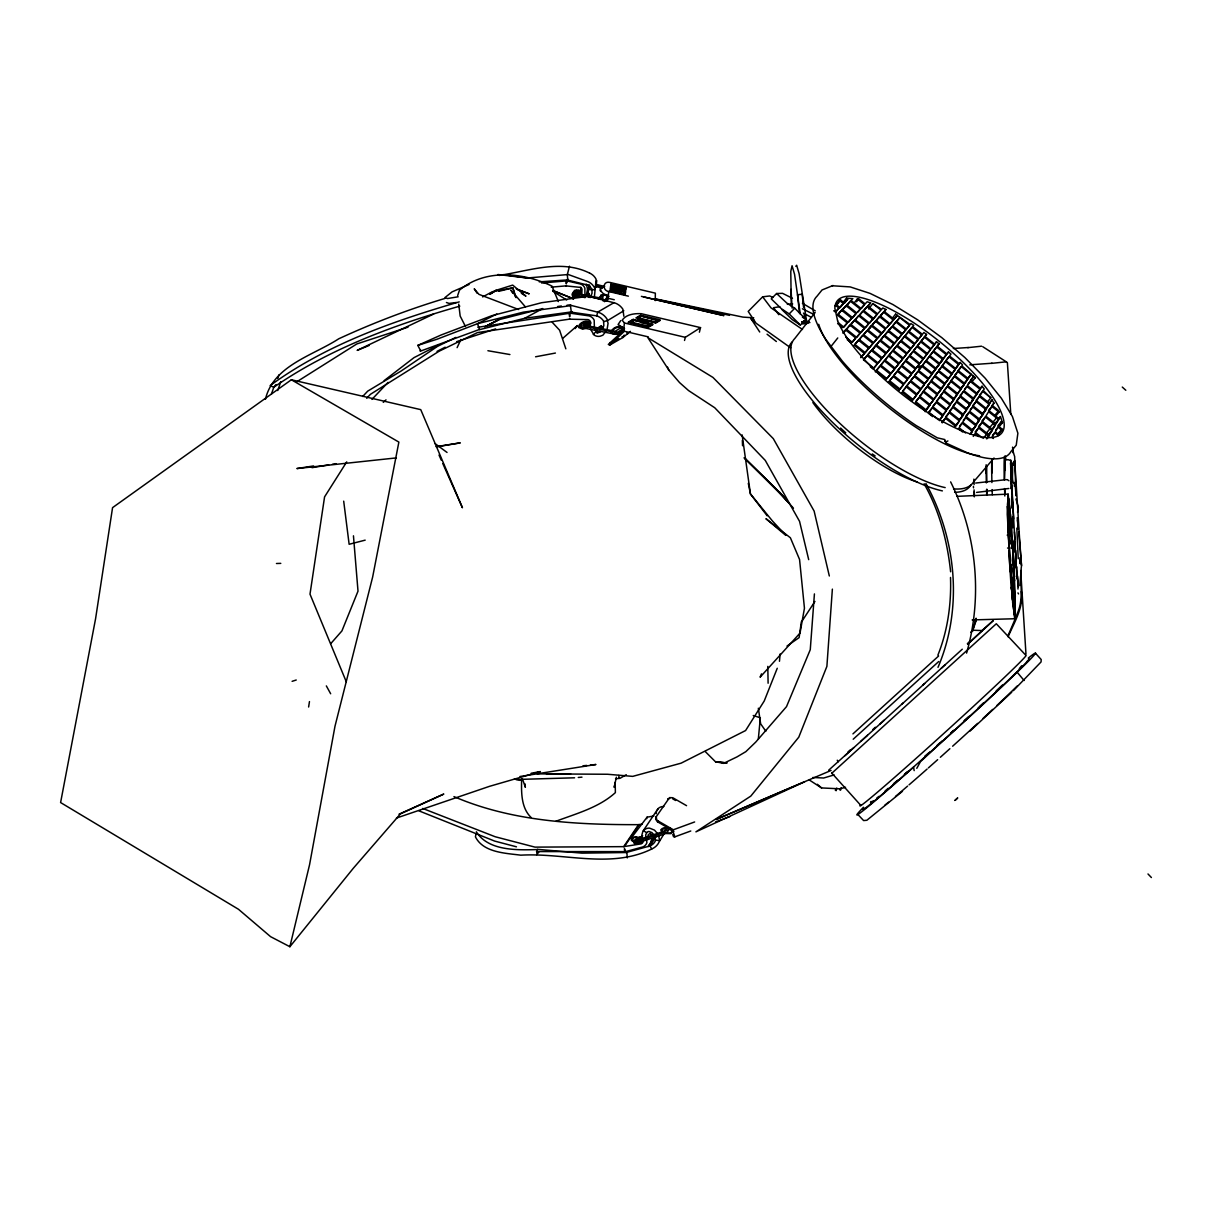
<?xml version="1.0" encoding="UTF-8"?>
<svg xmlns="http://www.w3.org/2000/svg" width="1212" height="1212" viewBox="0 0 1212 1212"><rect width="100%" height="100%" fill="white"/><g stroke="black" fill="none" stroke-linecap="round" stroke-linejoin="round"><path stroke-width="1.5" d="M991.825 473.195L992.143 459.272M1014.929 464.802L1014.656 456.545L1012.747 450.743M655.253 300.621L655.344 293.152L609.878 282.426C602.849 280.593 602.091 290.577 608.651 291.501L628.361 296.152M950.511 577.457C951.405 603.849 947.723 630.634 937.876 655.177M791.269 306.166L790.785 271.382L792.072 265.761L794.542 274.26L800.299 314.105M1013.429 453.212L1012.535 447.137M1011.672 486.179L1011.247 488.966L1010.596 462.757L1016.959 578.881L1016.898 569.746M1019.868 585.396L1021.14 570.473M1017.489 576.351L1017.989 589.062M832.371 589.123L826.887 666.388L798.784 737.169L750.804 796.102L695.915 831.856L804.692 781.725L716.156 819.479L831.068 770.453M814.419 593.91L810.267 649.693L786.512 706.641L755.743 742.092L745.85 751.652L737.002 756.894L723.579 763.363L715.383 761.681L705.232 751.531M623.832 316.226L622.923 309.272A15.998 15.801 88.7 0 0 615.272 303.091L588.562 296.273L541.567 302.727L491.814 315.711L441.123 334.982L417.792 345.39L420.791 351.01L479.77 329.346M779.467 661.282L780.119 653.98M610.424 287.926L609.969 291.198L625.15 294.789L625.513 291.486L610.424 287.926L620.362 290.925M625.528 290.653L625.877 287.411L610.848 284.517M625.15 294.789L625.513 291.486M625.877 287.411L625.634 290.032L610.621 286.486L623.847 290.259M624.377 289.971L624.665 287.532L612.09 284.578L611.742 286.986L624.377 289.971L624.665 287.532M624.286 291.607L623.983 294.092L624.286 291.607L611.56 288.607L611.212 291.077L611.56 288.607M758.348 738.835L760.333 717.777L753.228 715.519M1010.172 571.806L1010.944 564.156L1012.368 600.031M1014.626 460.287C1017.065 495.693 1018.777 530.114 1021.534 565.61C1019.247 580.79 1023.928 596.365 1018.231 611.151A151.924 41.829 -62 0 1 1008.02 635.467M656.192 813.707L656.359 812.313M611.742 286.986L612.09 284.578M610.5 287.108L610.969 283.896M602.455 299.894L603.121 294.986M521.645 778.998C521.327 791.936 520.933 807.571 530.947 817.327M600.425 299.47L601.091 294.758M801.359 621.711L799.117 637.618L786.997 646.057M594.41 328.21L594.183 320.195A8.09 7.984 85.6 0 0 589.168 315.893L570.155 313.181L569.64 316.802L569.095 313.332L572.185 311.62M587.835 295.88L588.396 292.031M589.608 285.274L589.562 286.38M588.441 296.637L588.896 293.531L588.29 297.394M1017.55 512.388L1018.338 507.177L1015.959 498.996M998.446 434.244L1001.854 430.245L1002.036 429.063L998.567 426.291L1001.248 421.791L1002.445 422.746L999.067 426.73M308.621 707.005L309.469 701.581M588.911 289.001C590.608 278.109 586.547 295.258 589.002 296.47M652.677 835.25L651.283 834.235M589.623 273.094A12.938 12.847 33.7 0 1 596.107 279.29L594.471 296.137M584.942 296.001L584.881 288.259A6.575 6.53 33.2 0 0 580.669 284.062L566.837 280.866L566.292 283.896L566.019 280.942M579.442 294.91L580.912 292.304L580.972 287.38M580.79 291.531L581.442 288.017M608.651 291.501L608.227 297.758L604.5 301.682M608.697 296.304L607.454 297.001L608.697 296.304L603.606 293.925L600.122 290.274L600.47 288.062L604.727 286.32M609.969 291.198L625.271 294.152M586.169 296.122L587.547 289.001L586.335 284.138M597.258 329.815L597.062 333.209L599.97 331.3M600.046 328.3L600.47 327.467M476.043 833.841L475.422 836.841C483.3 852.612 505.343 853.142 520.796 855.172C564.686 852.597 611.651 869.383 652.844 848.461A15.604 14.09 12.6 0 0 659.07 842.052L664.63 832.796M616.332 777.21L614.226 787.376L615.181 782.285L615.378 792.618C598.925 807.571 576.2 813.631 555.808 821.297M966.585 653.101C982.796 596.562 976.766 534.447 950.632 481.891M836.75 788.058L836.159 790.709L835.235 790.057M972.418 631.452L976.114 618.226M841.143 787.588L840.537 790.239L839.598 789.573M289.88 946.723L309.56 864.732L334.997 726.215L372.645 577.033L398.869 442.092L291.365 379.765L112.564 507.646L95.566 618.802L60.6 802.556L238.476 909.273L270.579 936.664L289.88 946.723L353.222 868.368L400.475 813.843L443.804 794.057L398.99 814.206M607.212 328.603L608.06 323.407L606.924 318.892A16.423 16.21 85.7 0 0 599.061 312.529L571.64 305.53L523.417 312.135L477.543 323.68L437.168 339.178L417.792 345.39M699.385 332.194L700.536 327.619L641.284 313.696C634.679 313.332 626.134 314.287 622.195 320.21L624.422 322.983L623.589 330.391L608.288 344.45L609.757 345.056L622.892 337.527L630.467 331.376M622.877 329.497L623.15 328.376M630.498 322.801L634.058 320.18L650.647 324.074L650.45 324.816L647.163 326.725L630.498 322.801L634.058 320.18M628.18 322.846L633.255 319.392L652.92 324.028L648.178 326.77L628.361 322.104L633.255 319.392M638.027 318.604L641.512 316.029L657.707 320.619L654.495 322.483L638.027 318.604L641.512 316.029M637.345 317.771L640.709 315.271L660.131 319.847L655.51 322.513L635.936 317.908L640.709 315.271M647.163 326.725L650.647 324.074M642.587 326.24L647.981 327.513L648.178 326.77M654.495 322.483L657.889 319.892M655.51 322.513L655.328 323.256L659.949 320.574L640.527 315.999M566.807 282.426L567.67 278.972M684.522 340.466L685.31 337.33L700.536 327.619M569.473 266.216L567.322 274.579L567.761 279.896L539.264 281.866M598.652 298.955C599.501 295.334 605.636 292.759 608.136 296.016L607.454 298.531L603.182 301.03M599.561 298.743C600.243 295.819 605.227 293.728 607.227 296.364L606.03 299.061L603.228 300.44M1012.187 466.544L1011.308 468.044M595.971 287.274L596.743 280.578M974.933 623.438L976.327 618.681M602.606 329.255L603.864 325.452L603.5 320.968A12.453 12.287 85.7 0 0 596.652 315.862L597.789 312.075L614.029 302.636M602.682 298.425L599.91 299.016L573.988 293.213A11.772 2.166 10.8 0 1 574.064 292.728L578.336 292.001L576.048 290.259M600.622 298.061L576.048 293.425L580.29 292.577L578.988 290.395M972.16 619.923L1014.686 618.741L1015.111 594.486M611.212 331.558C612.802 327.119 620.544 324.468 623.816 328.346M612.424 331.346C613.711 327.74 619.983 325.589 622.62 328.74L620.923 331.906L615.863 333.588M457.666 295.531L459.484 290.153C485.421 268.473 523.251 272.367 552.036 286.138L558.353 301.591M976.13 620.559L972.675 630.785M265.443 399.248C273.336 365.494 312.938 355.586 338.739 338.799C373.084 322.937 408.55 309.378 444.789 298.485M271.443 394.067L273.791 387.249L275.988 384.552M277.775 378.386L278.987 374.872M277.73 390.552L280.76 381.75M777.256 668.266L764.227 701.006L745.592 730.548L681.114 763.166L632.725 776.377L607.53 774.256L537.158 773.862M655.01 836.856L655.48 840.719A11.832 10.681 12.6 0 1 649.98 845.946L626.119 852.536M937.997 667.357C963.101 608.651 956.48 538.901 925.892 483.497M761.484 673.872L760.106 677.205L800.026 633.088L804.45 608.197L799.556 559.459L790.391 537.78L765.939 518.691L785.8 535.401L772.347 520.872L750.455 493.966L748.289 483.315M656.707 810.995L658.419 808.359A7.302 6.621 11.9 0 1 662.979 806.541L663.843 806.541M580.851 324.498L582.184 325.937L614.439 332.285L618.059 331.936L623.074 328.664M457.106 347.647L460.924 339.481M1008.111 636.815C1014.096 622.604 1023.867 607.318 1021.352 591.517M860.884 805.48L831.765 773.044M580.063 294.046L579.942 292.743M635.679 840.446L642.708 835.78M653.829 816.009L647.087 817.161L631.285 837.992L631.407 840.37L634.846 842.491M647.087 817.161L646.753 818.676M686.568 805.677L672.781 797.738L669.539 797.602L656.086 816.933L655.662 819.161L657.343 821.706L672.736 830.614L674.842 836.841L690.779 830.993M1001.854 430.245L998.021 427.2L995.31 431.76L999.233 434.911L998.34 435.547L994.764 432.684L992.007 437.32L993.476 438.502M987.219 438.623L988.75 436.093L978.554 427.927L975.115 431.987M992.083 430.533L989.295 435.153L979.114 427.018L981.962 422.443L992.083 430.533L988.659 434.563M995.37 425.064L992.628 429.624L982.523 421.534L985.311 417.034L995.37 425.064L991.961 429.063M998.597 419.67L995.9 424.17L985.871 416.14L988.628 411.701L998.597 419.67L994.098 424.973M1002.445 422.746L1000.461 416.58L999.127 418.791L989.174 410.838L991.886 406.459L999.036 412.171L995.688 416.125M814.934 601.425L801.814 621.453M973.266 436.426L975.084 433.502L978.993 436.638M978.554 427.927L975.66 432.578L982.053 437.683M988.734 403.854L992.052 399.915L993.976 403.111L992.416 405.596L998.264 410.262L999.036 412.171M970.63 434.078L972.357 431.32L962.086 423.109L959.798 425.836M975.842 425.776L972.948 430.396L962.692 422.2L965.646 417.61L975.842 425.776L971.266 431.184M979.281 420.291L976.417 424.851L966.237 416.716L969.161 412.201L979.281 420.291L975.872 424.336M977.569 422.079L982.659 414.898L972.615 406.884L970.357 409.55M985.977 409.595L983.205 414.019L973.175 406.005L976.024 401.627L985.977 409.595L982.614 413.58M989.265 404.369L986.523 408.717L976.569 400.763L979.372 396.46L989.265 404.369L984.811 409.641M987.568 406.141L992.052 399.915M346.723 461.878L324.574 496.875L309.999 594.153L346.314 681.841M606.197 331.027L602.864 335.209L600.167 336.209A7.908 7.817 86.1 0 1 594.032 334.982L590.486 329.119M654.298 837.144L648.193 846.582L654.344 837.083M656.071 836.522L649.98 845.961L651.723 849.006M962.086 423.109L959.086 427.76L965.54 432.926M972.615 406.884L969.736 411.322L979.841 419.397M987.522 401.823L990.84 397.884L982.674 391.355L979.917 395.612L989.795 403.505M959.374 420.928L956.344 425.563L946.011 417.307L949.102 412.716L959.374 420.928L954.783 426.397M962.949 415.458L959.965 420.019L949.723 411.822L952.768 407.308L962.949 415.458L958.98 419.973M966.479 410.065L963.54 414.565L953.374 406.429L956.374 401.975L966.479 410.065L961.949 415.458M969.948 404.747L967.055 409.171L956.965 401.111L959.919 396.733L969.948 404.747L966.585 408.762M973.372 399.521L970.524 403.884L960.495 395.87L963.419 391.552L973.372 399.521L968.903 404.838M971.706 401.323L976.751 394.354L966.858 386.461L964.646 389.113M980.069 389.279L977.296 393.521L967.434 385.628L970.251 381.447L980.069 389.279L976.766 393.233M990.84 397.884L983.22 390.522L984.235 388.961L982.053 386.249L980.614 388.446L970.812 380.613L973.6 376.493L975.251 377.811L971.979 381.735M590.108 297.637L592.032 293.274L591.941 289.486A10.075 9.999 30.9 0 0 587.623 285.047L567.125 279.942M657.858 808.919L642.875 831.311L641.769 835.462L642.754 839.462M942.254 422.867L945.39 418.216L955.738 426.488M966.858 386.461L963.994 390.703L973.933 398.657M939.482 420.655L942.648 416.019L932.316 407.762L928.877 411.898M946.39 410.55L943.269 415.11L932.952 406.853L936.134 402.339L946.39 410.55L942.966 414.655M950.072 405.156L946.996 409.641L936.755 401.46L939.891 397.006L950.072 405.156L945.527 410.595M953.692 399.839L950.678 404.263L940.512 396.142L943.587 391.764L953.692 399.839L950.314 403.884M952.783 399.975L960.783 389.446L950.829 381.492L947.496 385.507M964.237 384.371L961.358 388.597L951.405 380.659L954.359 376.477L964.237 384.371L960.919 388.34M967.646 379.356L964.813 383.537L954.935 375.644L957.844 371.523L967.646 379.356L964.358 383.31M971.024 374.432L968.221 378.538L958.419 370.72L961.283 366.66L971.024 374.432L967.737 378.356M598.137 327.725L601.061 325.831M932.316 407.762L929.089 412.338L938.194 419.625M947.239 386.583L944.193 390.9L954.283 398.96L957.253 394.597L947.239 386.583L943.89 390.628M950.829 381.492L947.829 385.734L957.844 393.748M925.195 411.732L925.68 411.05L915.272 402.717M929.574 405.565L926.332 410.126L915.939 401.808L919.257 397.294L929.574 405.565L926.15 409.701M926.786 408.792L933.407 400.172L923.165 391.961L919.756 396.082M937.194 394.854L934.043 399.278L923.802 391.097L927.013 386.719L937.194 394.854L933.801 398.945M940.906 389.613L937.815 393.976L927.65 385.855L930.816 381.553L940.906 389.613L936.421 395.036M944.572 384.462L941.527 388.764L931.437 380.689L934.558 376.447L944.572 384.462L941.224 388.507M948.178 379.386L945.178 383.613L935.164 375.614L938.239 371.433L948.178 379.386L944.345 383.901M951.738 374.387L948.784 378.553L938.846 370.614L941.86 366.494L951.738 374.387L948.435 378.371M955.238 369.448L952.329 373.554L942.466 365.676L945.436 361.615L955.238 369.448L951.965 373.417M955.435 368.524L960.207 362.464L962.54 364.857L961.843 365.857L975.251 377.811M575.155 328.603L577.351 325.543L562.898 338.254M670.069 828.341L667.13 832.174L663.737 834.28L635.012 843.749L633.785 842.885A12.075 2.697 -21.4 0 1 634.391 842.143M667.054 827.629L663.979 831.265L635.8 840.552M623.559 330.285C621.135 333.8 614.408 336.239 611.318 332.497M668.251 798.647L667.66 799.466L669.812 798.193M656.086 816.933C656.692 815.206 655.677 820.933 658.419 821.175L673.342 829.781L694.627 821.963M657.813 822.009L658.419 821.175M650.995 841.052L651.95 839.749M923.165 391.961L919.908 396.415L930.21 404.672M948.966 356.813L946.027 360.812L955.813 368.645L958.692 364.585L948.966 356.813L945.708 360.767M912.015 401.187L912.515 400.505L902.122 392.188L901.607 392.855M916.514 395.112L913.181 399.612L902.788 391.294L906.197 386.855L916.514 395.112L911.469 401.127M920.453 389.794L917.166 394.218L906.864 385.977L910.197 381.598L920.453 389.794L917.045 393.915M924.317 384.568L921.09 388.916L910.863 380.735L914.151 376.432L924.317 384.568L919.817 390.022M928.134 379.401L924.953 383.704L914.802 375.584L918.045 371.342L928.134 379.401L924.786 383.477M931.892 374.326L928.771 378.553L918.681 370.508L921.877 366.327L931.892 374.326L928.559 378.371M935.603 369.327L932.513 373.493L922.514 365.494L925.665 361.388L935.603 369.327L932.286 373.341M939.255 364.403L936.209 368.509L926.271 360.57L929.377 356.51L939.255 364.403L932.664 372.387M942.845 359.54L939.845 363.585L929.983 355.707L933.043 351.722L942.845 359.54L936.3 367.494M959.268 363.797L949.541 356.025L950.966 354.101L948.466 351.95L946.966 353.98L937.255 346.208L939.073 343.829L936.512 341.784L931.68 347.859M957.116 496.344L1008.142 494.132L1007.339 514.433L1009.914 567.761L1010.687 560.156L1008.172 534.643M539.037 851.703L536.78 854.642L537.416 849.339L582.018 853.142L626.907 852.521L627.24 857.914M898.834 390.643L899.365 389.976L888.957 381.659L888.441 382.325M903.455 384.659L900.046 389.082L889.653 380.78L893.138 376.402L903.455 384.659L898.91 390.203M907.485 379.432L904.122 383.795L893.82 375.538L897.259 371.236L907.485 379.432L904.107 383.568M911.454 374.281L908.152 378.568L897.925 370.387L901.304 366.145L911.454 374.281L908.106 378.386M919.226 364.206L916.014 368.372L905.94 360.312L909.212 356.192L919.226 364.206L912.03 373.281M923.029 359.282L919.863 363.373L909.864 355.389L913.091 351.328L923.029 359.282L919.726 363.312M926.756 354.419L923.65 358.464L913.727 350.541L916.893 346.541L926.756 354.419L923.483 358.434M930.452 349.647L927.377 353.631L917.529 345.753L920.65 341.814L930.452 349.647L927.195 353.616M936.512 341.784L934.679 344.163L924.968 336.406L926.529 334.436L923.892 332.482L922.393 334.345L912.681 326.604L913.727 325.346L910.894 323.604L910.121 324.543L895.562 314.166L892.017 318.589M589.396 296.576L589.168 294.183L587.865 294.289L587.578 296.228M795.814 266.337L796.648 265.276L799.147 273.76L806.647 321.392M815.161 312.514L794.769 338.557A114.67 37.481 38.8 0 0 833.856 417.564A114.67 37.481 38.8 0 0 945.178 487.603M654.192 835.235L651.92 832.568L649.026 831.508A3.484 3.151 12.5 0 0 647.147 832.144L645.738 834.689L645.784 837.856M835.265 306L839.568 300.531L840.643 300.061L844.097 302.818L847.718 299.091L846.521 298.137L843.31 302.227M837.416 304.167L840.643 300.061M835.689 312.226L838.946 308.09L835.401 305.257M840.128 307.666L843.37 303.561L839.568 300.531M844.506 303.182L847.718 299.091M838.356 314.362L841.613 310.227L851.672 318.256L848.4 322.392M841.689 311.151L846.006 305.682L855.99 313.65L852.748 317.756M846.052 306.636L850.354 301.197L860.247 309.105L858.096 311.832M854.142 303L857.338 298.955L859.338 299.258L865.141 303.894L867.141 301.773L870.61 302.894L867.413 306.924M856.566 301.758L858.687 299.061M843.991 327.089L847.279 322.937L837.144 314.847M831.084 346.359L837.765 337.951M861.232 308.681L864.444 304.636L857.338 298.955M842.961 333.239L849.96 325.089L860.096 333.194L856.793 337.345M845.567 330.618L849.96 325.089M849.976 325.892L854.339 320.392L864.398 328.437L861.111 332.558M855.384 319.862L858.641 315.771L868.625 323.755L865.353 327.846M859.278 315.877L862.883 311.211L872.791 319.135L869.549 323.195M863.838 310.772L867.065 306.712L876.897 314.575L872.595 319.968M667.297 829.826L662.676 832.962L634.361 842.295L633.134 841.431A12.075 2.682 -21.4 0 1 634.012 840.431L640.103 836.674M868.565 308.969L872.822 303.606L881.609 309.363L882.851 307.984L885.942 309.484L883.806 312.151M905.288 361.131L901.97 365.312L912.106 373.432L915.378 369.205L905.288 361.131L897.956 370.266M924.362 337.163L921.271 341.042L931.058 348.859L934.073 344.935L924.362 337.163L920.772 341.572M852.415 342.193L855.733 338.027L845.521 329.861L843.325 332.224M855.111 344.359L858.444 340.193L868.656 348.374L864.217 353.919M858.369 340.86L862.792 335.345L872.928 343.45L868.504 348.965M863.777 334.679L867.065 330.573L877.124 338.618L873.822 342.723M866.913 331.315L871.276 325.861L881.26 333.845L877.988 337.936M868.701 329.179L870.883 326.452M870.004 327.998L875.428 321.225L885.336 329.164L880.988 334.573M875.2 322.044L879.503 316.665L889.35 324.528L887.199 327.225M879.261 317.514L883.533 312.166L893.305 319.968L890.093 323.983M879.548 317.483L881.669 314.817M860.974 357.54L864.338 353.359L854.036 345.117M894.532 369.069L891.093 373.357L880.806 365.13L884.306 360.888L894.532 369.069L887.017 378.386M898.607 363.994L895.213 368.221L885.002 360.055L888.457 355.873L898.607 363.994L894.138 369.478M902.622 358.994L899.274 363.161L889.138 355.055L892.532 350.935L902.622 358.994L899.289 363.085M903.273 358.176L906.561 354.071L896.562 346.087L893.214 350.132L903.273 358.176L906.561 354.071M914.287 344.45L911.091 348.435L901.167 340.511L904.425 336.572L914.287 344.45L907.167 353.268M914.908 343.663L918.06 339.754L908.273 331.936L905.076 335.8L914.908 343.663L918.06 339.754M921.787 335.103L918.681 338.981L908.909 331.164L912.06 327.346L921.787 335.103L919.393 338.042M893.653 319.907L897.213 315.484L895.562 314.166M863.702 359.722L871.367 350.541L881.594 358.722L878.245 362.873M871.882 350.298L879.791 340.754L889.866 348.798L886.548 352.904L876.306 344.799M872.095 350.329L879.791 340.754M879.533 341.405L883.912 335.966L893.911 343.966L890.623 348.041L880.488 339.951L883.912 335.966M879.942 341.284L882.124 338.587M883.624 336.663L891.956 326.619L901.819 334.497L898.562 338.512M887.972 331.967L890.532 328.725M892.683 326.043L895.895 322.044L905.682 329.861L902.455 333.861M896.229 321.968L899.774 317.544L909.485 325.301L905.925 329.709M873.988 367.963L877.367 363.782L867.065 355.54L863.414 359.782L873.791 368.069L877.367 363.782M882.427 357.843L885.76 353.722L875.609 345.602L872.079 349.707L882.291 357.888L885.76 353.722M894.623 343.238L897.895 339.193L887.972 331.255L884.593 335.179L894.577 343.163L897.895 339.193M875.594 371.539L880.094 365.979L890.411 374.22L886.911 378.583L876.534 370.281L880.094 365.979M880.957 365.039L884.306 360.888M885.124 359.994L896.562 346.087M897.244 345.344L900.516 341.299L910.454 349.223L907.212 353.268L897.228 345.284L900.516 341.299M901.167 340.602L904.425 336.572M905.046 335.921L908.273 331.936M908.5 331.77L912.06 327.346M924.15 337.36L926.529 334.436M909.803 355.374L913.091 351.328M913.636 350.556L916.893 346.541M917.408 345.814L920.65 341.814M893.88 375.372L897.259 371.236M905.909 360.267L909.212 356.192M888.608 381.962L893.138 376.402M918.484 367.918L920.196 365.827M933.058 351.389L939.073 343.829M928.695 357.025L933.043 351.722M921.256 366.751L929.377 356.51M918.56 370.372L921.877 366.327M914.712 375.417L918.045 371.342M905.682 387.113L910.197 381.598M910.788 380.538L914.151 376.432M902.788 391.006L906.197 386.855M940.361 362.07L948.466 351.95M940.164 362.706L942.345 360.07M942.163 365.585L945.436 361.615M938.573 370.478L941.86 366.494M934.922 375.447L938.239 371.433M931.21 380.492L934.558 376.447M927.453 385.613L930.816 381.553M922.514 392.173L927.013 386.719M915.833 401.445L919.257 397.294M875.276 371.796L875.822 371.145L886.214 379.447M956.586 366.842L960.207 362.464M940.724 388.991L942.951 386.31M928.862 405.656L933.407 400.172M958.01 370.584L961.283 366.66M954.556 375.493L957.844 371.523M951.056 380.462L954.359 376.477M940.224 395.824L943.587 391.764M936.497 401.096L939.891 397.006M932.71 406.459L936.134 402.339M881.594 358.722L878.064 362.933L867.777 354.707L871.367 350.541M886.442 352.904L889.866 348.798M890.547 347.995L893.911 343.966M901.819 334.497L898.546 338.406L888.638 330.482L891.956 326.619M905.682 329.861L902.455 333.724L892.623 325.861L895.895 322.044M909.485 325.301L906.318 329.103L896.547 321.301L899.774 317.544M963.828 383.81L966.025 381.174M961.495 387.507L963.707 384.855M956.329 394.779L960.783 389.446M970.327 380.416L973.6 376.493M968.055 384.083L970.251 381.447M939.209 420.155L942.648 416.019M960.071 395.551L963.419 391.552M956.556 400.763L959.919 396.733M952.98 406.035L956.374 401.975M949.36 411.383L952.768 407.308M945.678 416.822L949.102 412.716M941.936 422.352L945.39 418.216M979.857 388.87L982.053 386.249M972.872 398.809L975.084 396.157M972.312 399.657L976.751 394.354M966.025 409.232L968.282 406.55M979.357 395.309L982.674 391.355M976.039 400.43L979.372 396.46M972.66 405.626L976.024 401.627M965.767 416.246L969.161 412.201M963.373 420.322L965.646 417.61M982.053 414.034L985.417 410.05M978.145 420.246L982.659 414.898M991.749 405.732L993.976 403.111M971.842 430.26L974.13 427.563M988.537 410.413L991.886 406.459M970.054 434.047L972.357 431.32M981.932 421.034L985.311 417.034M978.538 426.472L981.962 422.443M1029.246 658.934L1025.64 663.191A112.034 2.818 -42.2 0 1 928.953 753.288A112.034 2.818 -42.2 0 1 863.808 808.025M995.264 414.807L997.506 412.171M993.113 421.973L996.491 417.988M989.84 427.366L993.234 423.367M986.523 432.851L989.946 428.821M998.218 419.216L1000.461 416.58M994.628 424.094L996.885 421.443M983.144 438.411L986.583 434.366M988.068 434.987L991.492 430.957M986.447 438.789L988.75 436.093M997.855 425.76L1001.248 421.791M995.764 429.866L998.021 427.2M992.476 435.366L994.764 432.684M998.627 433.063L1002.036 429.063M1019.322 668.539L1021.716 665.736M994.022 458L973.6 481.831A114.67 37.481 38.8 0 1 953.571 488.89M860.671 357.57L864.338 353.359M868.656 348.374L865.05 352.525L854.778 344.299L858.444 340.193M872.928 343.45L869.368 347.556L859.172 339.39L862.792 335.345M877.124 338.618L873.625 342.648L863.505 334.542L867.065 330.573M881.26 333.845L877.821 337.83L867.762 329.785L871.276 325.861M885.336 329.164L881.942 333.073L871.958 325.089L875.428 321.225M889.35 324.528L886.002 328.391L876.094 320.468L879.503 316.665M893.305 319.968L890.017 323.771L880.185 315.923L883.533 312.166M897.213 315.484L893.956 319.226L884.199 311.423L885.942 309.484M330.815 643.572L341.92 630.922L358.01 591.153L353.45 535.81M855.733 338.027L852.051 342.117L845.612 336.966M860.096 333.194L856.46 337.224L846.264 329.058M864.398 328.437L860.808 332.406L850.688 324.301L854.339 320.392M868.625 323.755L865.095 327.649L855.051 319.62L858.641 315.771M872.791 319.135L869.322 322.983L859.353 315.014L862.883 311.211M876.897 314.575L873.473 318.377L863.58 310.454L867.065 306.712M600.637 326.467L599.895 327.952L600.864 329.331M602.561 329.225L603.015 326.937L601.485 326.195M870.61 302.894L867.747 305.985L877.579 313.832L880.942 310.09L872.822 303.606M593.319 334.421L596.031 331.527L596.774 332.043A3.666 3.621 86 0 0 598.849 332.467L600.501 331.952M847.279 322.937L843.567 326.907L838.492 322.846M851.672 318.256L848.006 322.165L837.886 314.075L841.613 310.227M855.99 313.65L852.384 317.499L842.355 309.469L846.006 305.682M860.247 309.105L856.702 312.893L846.733 304.924L850.354 301.197M864.444 304.636L860.959 308.363L851.066 300.455L852.839 298.622L846.521 298.137M362.661 396.491L367.721 391.128L401.005 371.099L437.532 346.344L455.954 337.375M366.691 398.278L370.448 394.294L439.183 351.177L477.528 332.558L570.004 319.074M384.128 380.629L414.019 357.631L438.592 345.056M371.932 399.399L388.052 382.386M606.379 301.076L608.863 298.47L614.272 299.743M838.946 308.09L835.204 311.923L833.75 310.757M843.37 303.561L839.689 307.333L835.795 304.227M792.481 298.303L782.558 293.334L776.589 293.516L771.256 298.879L781.301 308.636L789.194 313.908L794.739 308.227L806.01 319.468L800.39 325.058L792.193 319.589L781.998 309.666M591.714 288.759L589.941 289.926M772.983 297.455L769.711 295.97L762.651 296.819L748.213 311.423L756.015 323.195L790.709 347.859M1013.383 690.643L1041.063 661.934L1041.199 659.525L1035.518 653.283M588.123 326.589L589.653 323.377C586.926 320.241 579.609 322.862 579.76 327.073L581.972 328.391L585.79 327.861M588.926 326.907L590.82 322.937C587.456 319.059 578.412 322.301 578.594 327.513L582.805 329.194L587.578 327.785M1011.732 692.234L969.933 731.139M947.905 440.941L946.224 441.789L944.754 440.759L946.087 443.107L967.54 452.894A124.366 38.526 38.8 0 0 1010.929 451.576L1016.232 445.213L1017.883 433.229L1012.399 416.489L1001.339 398.233L985.144 378.174L964.873 357.555L941.815 337.648L917.529 319.756L892.941 304.56L870.08 293.395L850.173 286.911L832.341 285.759M970.736 632.316L973.024 630.21L982.265 630.588L967.706 644.102M848.339 752.001L850.945 749.592M383.265 402.369L386.007 399.854M847.794 752.364L850.476 749.91M967.63 644.299L993.31 620.559L981.841 630.649M954.814 800.465L957.298 798.193M955.283 800.253L957.768 797.981M872.776 729.609L875.367 727.245M941.239 668.312L945.299 664.6M962.267 649.208L922.68 685.219M1026.761 661.873L1027.624 661.085M1024.095 680.493L1017.156 672.221M648.344 336.891L624.392 331.24L609.757 345.056M852.945 733.881L938.618 655.995M938.709 661.54L853.203 739.229M880.2 723.882L903.228 702.899M902.076 704.036L924.65 683.523M860.671 741.532L884.351 720.019M967.358 643.678L969.979 641.315M844.946 755.712L867.474 735.29M853.809 747.592L828.629 770.241M833.008 285.487L822.039 289.971L816.873 296.379A124.366 38.526 38.8 0 0 825.827 339.436L842.143 360.918A124.366 38.526 38.8 0 0 916.287 425.639L937.3 437.835L944.921 439.577M589.941 323.104L581.821 324.028A12.681 2.621 9.8 0 0 580.851 324.498M971.827 631.255L973.024 630.21M831.568 773.453L996.309 623.756L1026.094 655.571A112.004 2.621 -42.2 0 1 936.588 739.987A112.004 2.621 -42.2 0 1 860.732 804.692M902.486 791.3L866.868 820.266L863.611 820.569L857.854 814.464M631.285 837.992L636.118 836.719L641.905 838.643M580.79 290.168L579.745 290.728M624.332 335.148L623.468 335.8M583.745 325.058L615.151 331.285L621.938 327.119M1008.823 488.481L976.599 492.405M420.019 350.995L420.928 350.329M620.726 320.619L618.105 324.528L624.559 328.71M602.197 287.805L603.015 287.229M624.21 329.376L618.014 333.558L614.09 334.027L581.836 327.664L580.503 326.225A12.665 2.636 9.8 0 1 581.184 325.861M641.163 839.068L638.512 840.704M296.985 381.674L356.813 343.95L408.035 327.149M490.102 294.122L496.269 290.259L512.691 285.108L525.932 296.137L521.372 293.289M489.875 294.213L496.269 290.259L490.148 293.471M623.801 310.757L607.818 320.422L603.879 321.619M647.981 327.513L652.723 324.771L633.073 320.135M626.271 774.71L620.059 778.301L615.529 778.786M615.529 340.466L618.817 338.587M496.829 313.999L477.543 323.68L479.513 329.649L524.675 318.301L542.749 308.56L499.086 319.635L486.027 326.316M578.442 295.667C567.989 301.636 572.291 286.29 580.321 290.865M482.603 296.91L492.481 291.713L512.858 287.835L516.054 297.652M487.497 325.483L498.996 319.529L484.648 326.861M437.047 351.359L445.183 347.208M604.091 286.593L600.804 288.335L600.561 291.441M433.593 314.044L357.161 350.374L369.221 345.45M1011.202 477.483L1011.172 479.391M583.73 324.861L590.35 324.619M469.044 284.517L452.061 291.88L444.91 297.622L447.531 298.531L458.197 296.788M673.433 830.493L670.281 833.114L665.282 832.977M715.565 821.887L729.73 816.676M396.445 818.055L489.466 786.346L540.4 771.574L531.129 773.256M456.712 341.648L495.663 328.891M292.107 681.326L296.243 680.008M834.098 774.922L823.675 778.013L812.828 777.483M459.227 301.879C392.976 321.165 326.301 344.511 270.109 385.613L273.791 387.249C329.846 348.42 394.657 324.74 459.818 306.136M845.552 787.27L840.098 788.83L821.554 787.936L809.298 779.967M536.492 851.566L625.619 851.627L642.951 846.885A7.681 6.924 12.8 0 0 646.89 842.582L646.466 839.658M967.782 347.662L981.629 346.193M365.176 540.143L349.132 544.279L343.693 501.147M498.889 291.304L512.858 287.835L515.327 296.728M592.198 290.047L595.259 289.289L594.622 287.956A13.544 13.438 31 0 0 591.441 283.835A12.726 12.635 31.1 0 0 587.956 281.654L568.261 274.518L525.75 278.124M555.414 353.056L535.583 356.782M650.374 833.189L648.223 834.765L647.92 838.84M991.416 363.388L1005.975 361.843M499.208 275.427C528.72 271.018 561.217 258.792 589.623 273.124M579.018 294.622L577.306 294.804M456.363 302.485L449.061 303.424L446.425 302.5M311.984 467.68L328.664 464.893M332.376 464.272L336.088 463.651M438.017 446.592L460.257 442.865L436.123 446.667M779.831 306.712L773.483 307.712L778.816 314.696M519.948 776.513L595.956 764.499L590.411 765.06M313.59 465.938L296.879 468.559L396.369 457.894M477.846 327.301L570.155 313.181M642.178 824.099L638.542 824.66L623.695 846.643L641.148 843.87A3.894 3.5 12.8 0 0 643.133 841.689L642.769 840.477M557.656 306.515L561.383 306.015M566.958 305.242L570.685 304.742M524.675 318.301L571.307 311.938L570.428 305.697M670.539 833.023L673.887 831.402L672.63 831.871C670.993 828.205 664.403 826.766 661.949 830.068L663.131 832.008M975.69 483.043L1006.642 479.604M583.033 765.787L586.729 765.423M574.579 777.801L515.933 779.498M578.275 777.468L581.972 777.15M541.628 283.017L566.837 280.866M551.218 287.138L566.474 285.835M537.734 849.551C517.342 850.157 488.33 851.112 476.331 831.765M969.827 364.827L992.083 363.236M787.33 304.318L792.693 303.939M953.359 348.511L968.388 347.511M575.2 293.789L573.852 294.183A11.756 2.166 10.8 0 0 573.761 294.683L585.108 297.652M1007.172 535.143L1009.672 535.037L1009.899 544.188L1008.02 530.841L1007.445 506.237L1009.672 535.037M1010.141 541.582L1012.581 541.491L1011.868 548.612L1010.475 513.964M1007.536 548.051L1010.051 547.96M276.457 563.504L280.79 563.368M1012.202 580.79L1014.656 580.715L1012.899 568.201L1015.262 605.106M546.536 774.286L570.64 773.862M569.292 319.18L587.971 319.604A4.09 4.045 85.6 0 1 590.517 321.786L590.199 327.452M674.842 836.841L673.554 836.78L672.751 834.568M753.773 317.817L742.926 317.105L654.965 298.758M565.943 285.88L580.169 287.38M497.905 274.518L528.947 278.199L503.01 274.609M655.722 840.113L659.631 840.628L658.646 835.841M636.542 842.34L641.133 841.961L642.042 840.219M636.421 842.916L642.102 842.446L643.208 840.295M570.488 312.06L596.668 315.847M487.906 350.722L509.919 354.54M596.516 284.472L603.788 286.29M596.349 285.259L602.228 286.653M585.563 284.638L589.093 285.32L589.699 287.123M596.137 286.699L601.819 287.85M601.531 326.801C603.924 326.876 601.379 330.482 601.803 327.74M803.632 320.741L809.161 321.907M809.904 322.589L802.026 321.665L807.359 323.21M654.283 298.864L729.533 315.332M664.873 833.492L671.054 833.644L673.175 831.008C670.721 827.417 663.434 826.084 660.752 829.887L662.207 832.28M1016.883 566.883L1016.853 568.67M291.365 379.765L420.746 409.641L462.439 507.767L442.789 463.56M643.39 296.864L723.928 315.605L641.39 296.364M615.817 285.699L625.756 288.032M615.56 286.047L624.544 288.153M611.848 286.365L624.498 289.35M611.439 289.244L620.529 291.38M611.333 290.441L624.104 293.455M638.209 317.862L654.692 321.741M637.542 319.074L648.208 321.589M641.239 322.65L650.45 324.816M630.679 322.044L647.344 325.983M624.422 322.983L685.31 337.33M514.373 778.983L520.175 780.376M516.448 846.809L494.663 841.083L419.094 810.919M804.859 322.013L808.389 323.028M1007.248 479.619L1008.914 480.74M518.584 309.499L478.922 294.349L474.225 288.789L477.18 293.319M588.684 321.831L589.699 322.286M517.327 289.471L529.205 293.849L516.236 288.82M422.7 808.449L495.193 836.75L534.992 847.127L624.362 846.643L639.194 824.66C576.821 824.811 511.918 821.615 453.955 796.587M573.609 298.879L552.596 290.425L573.503 298.849M759.727 331.997L750.789 318.392L753.743 319.786M802.42 308.772L813.752 314.393M802.405 303.273L815.221 310.833M803.42 313.12L811.419 317.408M672.63 798.784L675.599 800.496M588.365 289.653L587.547 289.001M634.118 841.537L632.088 838.946L633.921 837.522L638.891 837.825L641.678 839.552M806.01 319.468L802.359 317.074M552.823 291.198L566.671 300M982.826 346.753L1007.036 362.297M794.739 308.227L786.83 303.076L776.589 293.516M646.541 832.689L643.466 830.568L644.026 829.993A7.514 6.787 12.5 0 1 649.587 828.144L654.495 830.129L657.601 833.72M802.495 329.482L770.983 307.833L762.651 296.819M651.45 835.644L650.738 834.326M435.108 443.622L447.046 452.455M767.075 334.224L776.377 341.511M837.628 323.543L842.825 327.695M847.158 339.618L851.309 342.935M958.48 428.684L962.646 432.033M870.292 366.706L873.064 368.933M928.437 413.262L932.634 416.61M817.327 784.285L821.554 787.936M587.956 295.94C591.153 296.94 587.381 292.471 587.971 296.258M1122.282 387.067L1125.812 390.264M578.048 292.759L574.624 290.925A11.665 2.136 10.8 0 1 574.624 290.304M787.088 500.632L744.289 457.863L774.65 487.466L793.466 508.176M744.289 457.848L781.634 494.511M1010.717 459.954L1012.05 464.681M596.031 331.527L594.759 329.361M789.194 313.908L800.39 325.058M589.623 324.286L587.017 322.134A12.544 2.575 9.8 0 1 587.199 321.998M1147.991 873.973L1151.4 877.533M626.998 332.952L627.786 333.785M622.104 336.709L622.892 337.527M610.045 342.511L610.863 343.36M750.789 318.392L754.652 322.453M552.278 322.331L559.626 330.24L565.837 348.829M787.27 500.723L779.225 491.951L787.724 501.692M829.326 575.988L814.131 511.085L773.301 438.638L712.944 377.417L647.875 337.678L668.872 370.145L679.553 382.583L688.598 390.597L714.716 407.732L765.272 460.408L799.556 521.357L808.692 559.641M525.387 306.833L510.873 290.107L512.767 293.168M914.181 770.62L913.545 767.151L893.486 784.967A120.412 3.03 -42.2 0 1 863.505 807.268M767.166 515.782L750.455 493.966L742.138 434.911M1017.974 592.895L1018.55 593.925M765.832 731.245L760.651 723.806L758.348 708.217M326.331 685.901L330.664 693.764M924.105 483.755C939.376 510.661 947.375 541.128 950.617 571.791M465.499 326.543L460.166 316.044L458.727 304.121M837.28 760.212L838.053 761.893M439.017 455.061L441.289 460.166M667.554 367.1L668.872 370.145M807.025 322.559L807.389 323.407L802.738 323.907L801.996 321.892M625.619 851.627L624.453 848.612L624.589 851.627M1007.384 362.721L1010.808 414.231M522.569 779.149L525.357 787.3L524.963 783.816M1014.686 618.741L1011.278 587.335M1008.142 494.132L1011.535 526.493M916.787 768.332L920.453 761.681L938.618 744.91A120.412 3.03 -42.2 0 0 1006.263 682.659L1021.792 667.767A120.412 3.03 -42.2 0 0 1028.291 658.086M1021.534 565.61L1018.762 532.083M618.787 775.453L619.165 778.392M581.715 295.531L582.018 289.38A3.348 3.333 33.1 0 0 580.184 287.365M803.571 307.333L802.147 294.243L797.526 294.743L799.42 313.014M1017.216 517.66L1018.383 528.477M1017.247 574.488L1018.474 586.775M1013.777 483.255C1009.793 478.74 1017.489 456.621 1005.293 460.09L1004.536 479.8M804.207 314.241L804.51 317.68M1015.035 466.302L1015.914 495.678M973.509 487.845L973.403 486.36M792.163 308.166L791.012 289.365M1011.262 589.153L1008.793 550.642M1011.55 524.826L1015.323 596.637M1012.959 448.228L1013.202 452M1013.793 461.454L1014.035 465.226M1015.111 482.224L1015.944 495.45M1017.504 519.993L1018.095 529.447M1019.883 557.762L1020.246 563.428M1020.716 570.988L1025.973 654.086M1011.293 481.725L1013.656 518.903M1014.489 531.917L1014.959 539.355M1015.671 550.506L1016.141 557.944M1004.839 462.923L1005.278 470.377M1019.913 560.308L1020.095 563.641M1016.838 528.129L1018.231 558.747M1004.763 489.148L1004.96 494.39M1004.551 488.557L1004.839 496.026M742.35 440.32L742.547 445.728M992.113 489.587L992.295 494.738M987.038 489.33L987.174 493.057M986.583 489.36L986.704 495.087M974.296 491.754L974.418 495.481M974.069 489.875L974.312 496.859M1013.959 461.53L1014.05 465.09M1004.309 479.71L1004.142 472.725A68.675 2.515 86.8 0 1 1004.445 456.788M991.916 482.558L991.689 471.832A70.341 2.909 86.8 0 1 991.764 461.393M1014.368 482.724L1014.429 486.3M986.871 482.24L986.719 473.513A68.539 2.985 86.8 0 1 986.735 466.256M986.326 482.921L986.129 472.18A70.311 3.06 86.8 0 1 986.159 464.741M767.802 666.388L768.105 683.235M973.857 479.134L974.13 484.558M1002.263 685.25A97.172 2.454 -42.2 0 1 995.658 691.552M983.811 702.687A97.172 2.454 -42.2 0 1 978.129 707.975M969.085 716.337A97.172 2.454 -42.2 0 1 963.692 721.292M954.086 730.048A97.172 2.454 -42.2 0 1 951.284 732.609M940.073 742.744A97.172 2.454 -42.2 0 1 937.315 745.228M929.028 752.652A97.172 2.454 -42.2 0 1 924.968 756.273M907.591 771.62A97.172 2.454 -42.2 0 1 905.106 773.801M897.865 780.073A97.172 2.454 -42.2 0 1 893.698 783.664M888.244 788.3A97.172 2.454 -42.2 0 1 885.139 790.906M1017.171 686.022A102.005 3 -42.2 0 1 996.673 705.687M992.673 709.429A102.005 3 -42.2 0 1 983.174 718.277M977.66 723.382A102.005 3 -42.2 0 1 952.632 746.213M949.875 748.698A102.005 3 -42.2 0 1 940.361 757.258M937.649 759.682A102.005 3 -42.2 0 1 928.377 767.908M927.104 769.044A102.005 3 -42.2 0 1 909.045 784.846M907.576 786.118A102.005 3 -42.2 0 1 895.486 796.436M888.532 802.192A102.005 3 -42.2 0 1 884.942 805.086M1002.476 685.325A101.959 2.575 -42.2 0 1 996.703 690.81M983.932 702.778A101.959 2.575 -42.2 0 1 979.781 706.641M968.858 716.716A101.959 2.575 -42.2 0 1 964.601 720.625M953.526 730.745A101.959 2.575 -42.2 0 1 950.769 733.245M942.497 740.729A101.959 2.575 -42.2 0 1 937.058 745.622M930.286 751.713A101.959 2.575 -42.2 0 1 924.938 756.485M908.349 771.165A101.959 2.575 -42.2 0 1 904.334 774.68M897.395 780.71A101.959 2.575 -42.2 0 1 893.274 784.27M878.897 796.39A101.959 2.575 -42.2 0 1 876.761 798.102M873.428 800.693A101.959 2.575 -42.2 0 1 871.11 801.435M970.842 485.042A114.579 37.633 38.8 0 1 954.617 492.299M942.391 490.89A114.579 37.633 38.8 0 1 831.114 420.958A114.579 37.633 38.8 0 1 792.178 341.875M917.317 482.012A92.582 30.739 38.9 0 1 812.888 402.596M875.155 455.939A92.657 30.633 38.8 0 1 872.261 453.939M845.764 432.82A92.657 30.633 38.8 0 1 840.613 428.048M979.584 455.818A115.625 35.996 38.8 0 1 885.078 404.702A115.625 35.996 38.8 0 1 818.706 324.301M1005.051 455.773A68.675 2.515 86.8 0 1 1005.899 459.484M986.265 473.544A68.523 2.985 86.8 0 1 986.295 466.287M1015.262 607.242L1014.58 615.166L1013.111 579.427L1015.262 607.242M1009.763 530.72L1009.687 532.962L1007.46 504.192L1008.248 497.587L1009.763 530.72M1016.126 562.035C1014.959 582.033 1015.277 540.431 1016.126 562.035M1014.868 546.46C1013.626 566.11 1014.035 524.963 1014.868 546.46M1012.474 520.948C1013.096 542.643 1013.868 503.934 1012.474 520.948M1012.384 503.132C1011.066 521.008 1011.581 482.285 1012.384 503.132M1012.838 545.37L1012.747 564.489L1014.505 577.033L1012.838 545.37M572.503 293.88C572.079 298.561 580.79 295.667 579.912 291.91L576.276 291.001L572.503 293.88M946.39 354.752L943.436 358.752L933.649 350.935L936.664 346.996L946.39 354.752M715.641 761.712L726.836 762.954L715.641 761.712M837.613 320.816L834.871 308.393A105.52 32.285 38.8 0 1 956.116 355.737A105.52 32.285 38.8 0 1 973.539 434.972A105.52 32.285 38.8 0 1 837.613 320.816M1014.414 614.893L1012.641 602.682L1012.02 577.276L1014.414 614.893M1010.444 532.31L1008.414 498.041L1010.217 511.282L1010.808 535.598L1010.444 532.31"/></g></svg>
